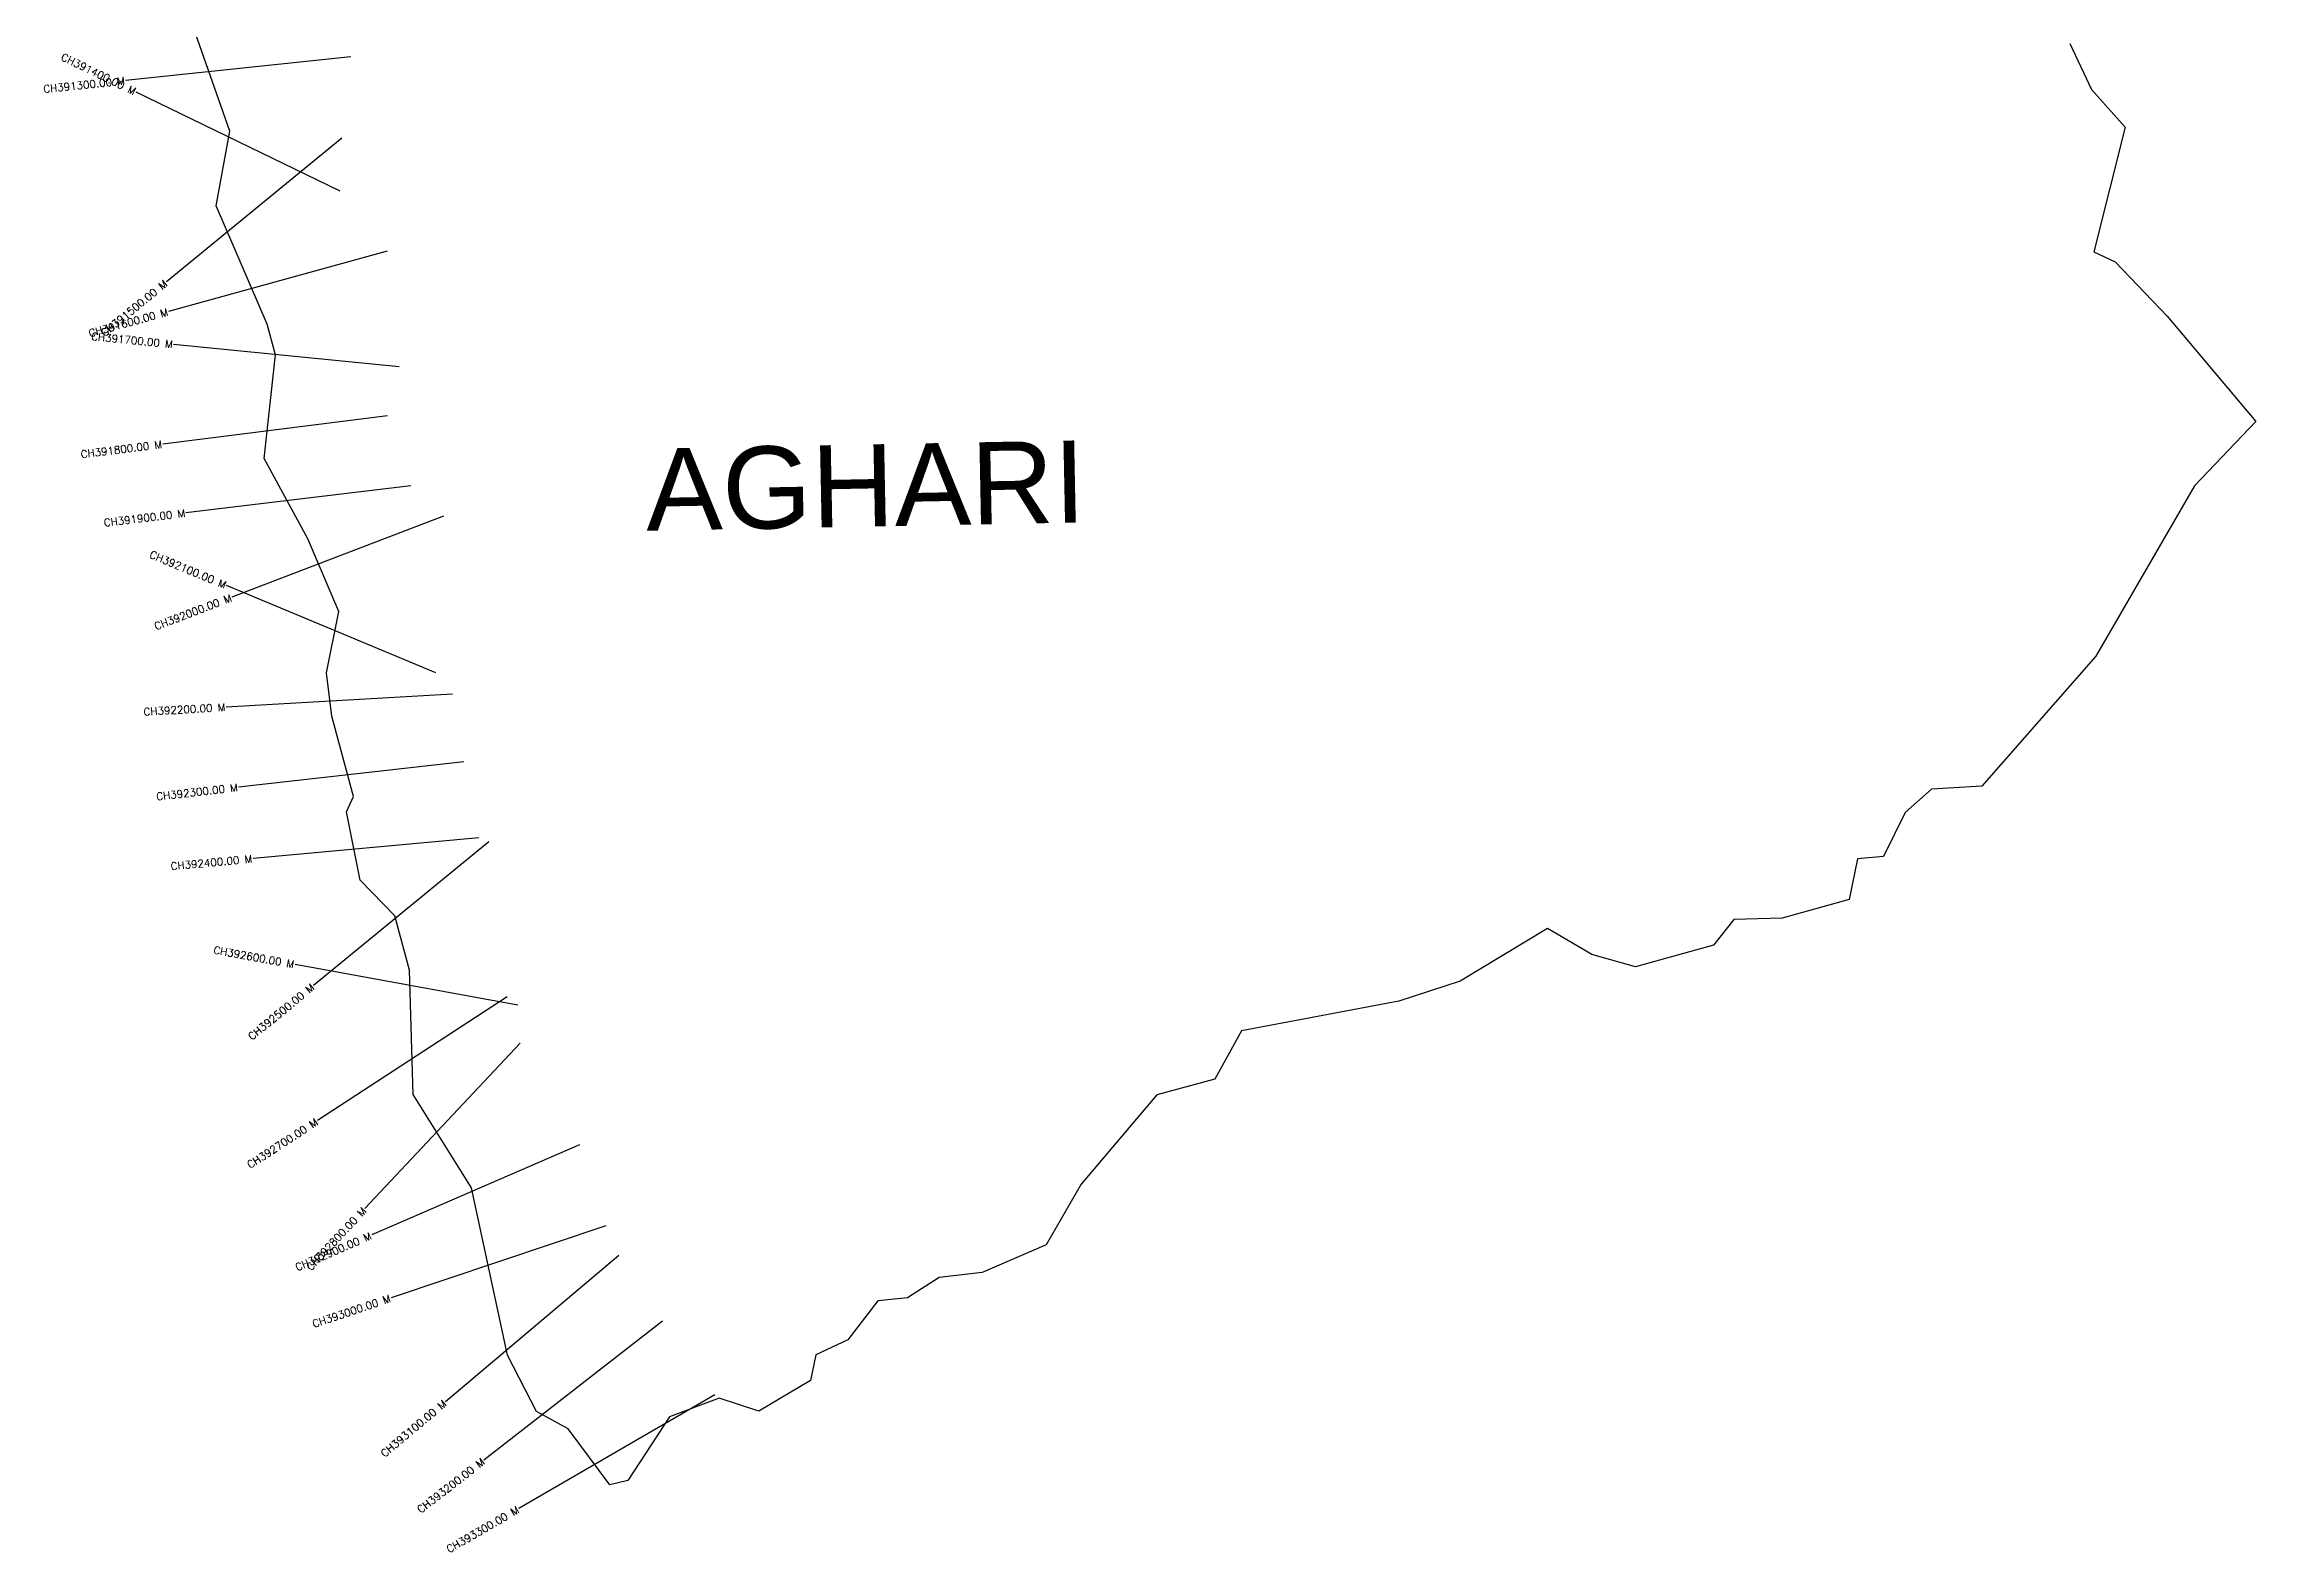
# Model space of a CAD drawing. Header units: metres. Extents: x 301330 to 304707, y 1947885 to 1951780.
# Drawn here: x 301779 to 304707, y 1947885 to 1949881 of the extents above; entities that cross this region are included whole.
import ezdxf
from ezdxf.enums import TextEntityAlignment as Align

# ---------------------------------------------------------------- set-up
doc = ezdxf.new("R2010")
doc.units = ezdxf.units.M
doc.header["$MEASUREMENT"] = 0
for name, color, linetype in [('CS', 134, 'Continuous'), ('CSMark', 6, 'Continuous'), ('VILLAGE NAME', 250, 'Continuous')]:
    doc.layers.add(name, color=color, linetype=linetype)
doc.styles.get("Standard").update_dxf_attribs({"font": 'simplex.shx'})

msp = doc.modelspace()

# ---------------------------------------------------------------- linework, layer by layer
at = {"color": 6, "flags": 128}
msp.add_lwpolyline([(304460.9, 1949881.8), (304489.6, 1949821), (304534.1, 1949770.8), (304492.6, 1949606.1), (304520.8, 1949592.7), (304589.5, 1949520.8), (304706.9, 1949381.2), (304625.7, 1949295.9), (304495.2, 1949070.5), (304344.3, 1948898.6), (304277.7, 1948894.2), (304242.7, 1948863.6), (304214.2, 1948805.2), (304179.8, 1948802.1), (304168.6, 1948748.5), (304080, 1948723.4), (304016.1, 1948721.7), (303989, 1948687.9), (303885.6, 1948659), (303827.8, 1948675.3), (303769.3, 1948710), (303653.5, 1948640.1), (303572.5, 1948613.5), (303364.1, 1948574.6), (303329, 1948510.4), (303251.9, 1948489.5), (303152.1, 1948371.5), (303105.4, 1948291.1), (303020.7, 1948254.6), (302964.1, 1948247.6), (302922, 1948220.7), (302882.6, 1948217.1), (302843.1, 1948165.4), (302800.7, 1948145.5), (302793.7, 1948111.3), (302725.1, 1948071), (302672.5, 1948088.2), (302607.1, 1948063.3), (302551.6, 1947979), (302527.9, 1947973.3), (302472.9, 1948047.5), (302431, 1948070.6), (302392.4, 1948144.8), (302344.8, 1948366.6), (302267.5, 1948490.3), (302262.8, 1948654.8), (302243.4, 1948726.9), (302197.6, 1948773.9), (302179.4, 1948864.5), (302188.5, 1948884.9), (302160.1, 1948991), (302152.9, 1949048.5), (302169, 1949129.6), (302128.3, 1949225.9), (302070.2, 1949332.2), (302085.5, 1949469.7), (302074.2, 1949509.9), (302006.8, 1949666.6), (302024.8, 1949765.6), (301976.3, 1949903.9)], dxfattribs=at)
at = {"layer": 'CS'}
for p, q in [((302185.2, 1949864), (301886.9, 1949832.7)), ((302170.8, 1949686.1), (301900.9, 1949817.1)), ((302173.1, 1949756.2), (301941, 1949566.1)), ((302233, 1949606.7), (301943.9, 1949526.9)), ((302248.9, 1949453.6), (301950.4, 1949483.3)), ((302233.8, 1949388.8), (301936.2, 1949351.3)), ((302264.7, 1949295.9), (301966.8, 1949260.1)), ((302307.9, 1949255.9), (302027.7, 1949148.7)), ((302297.5, 1949048.6), (302020.5, 1949163.9)), ((302319.6, 1949020), (302020, 1949003.1)), ((302334.5, 1948930.7), (302036.4, 1948896.9)), ((302354.4, 1948830.1), (302055.6, 1948802.4)), ((302367.8, 1948824.7), (302135.7, 1948634.6)), ((302406.3, 1948608.2), (302111.2, 1948662.1)), ((302392.2, 1948619.4), (302140.9, 1948455.6)), ((302409.2, 1948557.9), (302203.8, 1948339.2)), ((302488, 1948423.3), (302212.7, 1948304.1)), ((302522.7, 1948316.4), (302238.3, 1948220.8)), ((302539.7, 1948276.8), (302310.4, 1948083.4)), ((302597.9, 1948190.2), (302361.1, 1948006.1)), ((302667, 1948092.3), (302407.4, 1947941.9))]:
    msp.add_line(p, q, dxfattribs=at)

# ---------------------------------------------------------------- texts
at = {"layer": 'CSMark'}
for s, rotation, p in [('CH391400.00 M', 334.1023, (301900, 1949817.6)), ('CH391300.00 M', 5.9939, (301885.9, 1949832.6)), ('CH391500.00 M', 39.3031, (301940.2, 1949565.5)), ('CH391600.00 M', 15.4357, (301942.9, 1949526.6)), ('CH391700.00 M', 354.3251, (301949.4, 1949483.4)), ('CH391800.00 M', 7.1814, (301935.2, 1949351.2)), ('CH391900.00 M', 6.8516, (301965.8, 1949260)), ('CH392100.00 M', 337.3823, (302019.6, 1949164.3)), ('CH392000.00 M', 20.9496, (302026.8, 1949148.3)), ('CH392200.00 M', 3.2333, (302019, 1949003)), ('CH392300.00 M', 6.474, (302035.4, 1948896.8)), ('CH392400.00 M', 5.2904, (302054.6, 1948802.3)), ('CH392600.00 M', 349.6455, (302110.2, 1948662.3)), ('CH392500.00 M', 39.3193, (302134.9, 1948634)), ('CH392700.00 M', 33.0923, (302140, 1948455)), ('CH392800.00 M', 46.7789, (302203.1, 1948338.5)), ('CH392900.00 M', 23.4078, (302211.8, 1948303.7)), ('CH393000.00 M', 18.5746, (302237.4, 1948220.5)), ('CH393100.00 M', 40.1303, (302309.6, 1948082.8)), ('CH393200.00 M', 37.8575, (302360.3, 1948005.5)), ('CH393300.00 M', 30.0939, (302406.6, 1947941.4))]:
    msp.add_text(s, height=10, rotation=rotation, dxfattribs=at).set_placement(p, align=Align.MIDDLE_RIGHT)
at = {"layer": 'VILLAGE NAME', "insert": (302574.4, 1949345.2), "char_height": 108.748, "attachment_point": 1, "rotation": 1.1028}
msp.add_mtext_dynamic_manual_height_columns('{\\fArial|b0|i0|c0|p34;AGHARI}', width=1571.314, gutter_width=543.7, heights=[0], dxfattribs=at)

doc.saveas('drawing.dxf')
